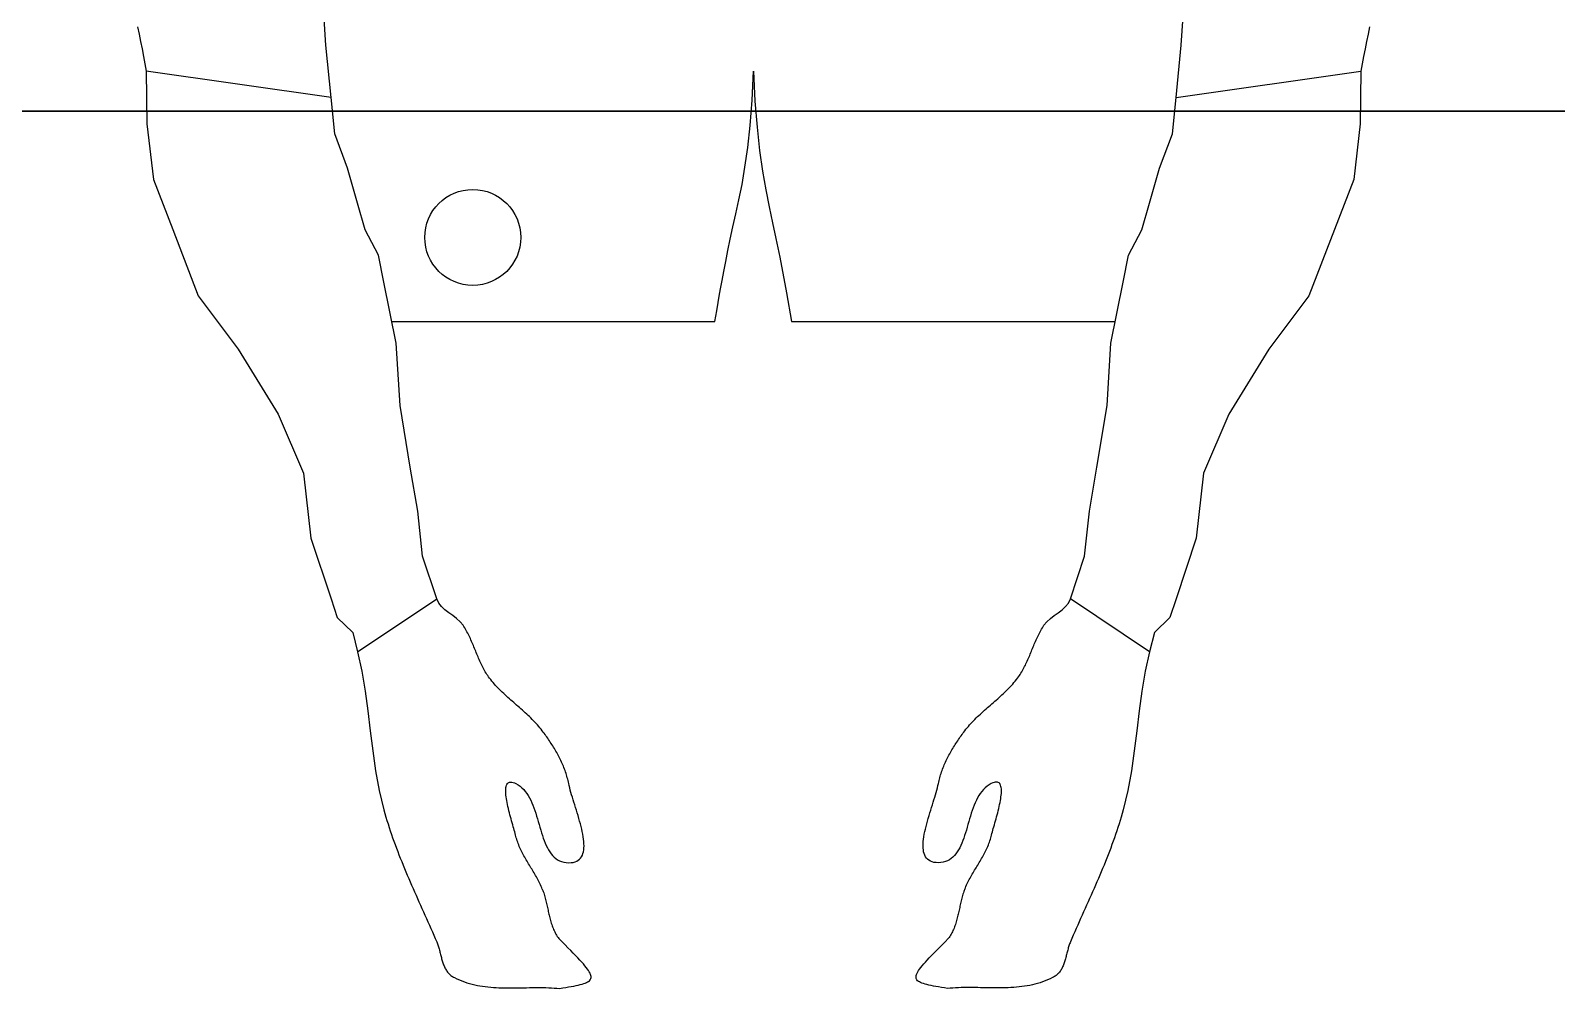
# Model space of a CAD drawing. Header units: millimetres. Extents: x -155 to 94595, y -3153 to 63413.
# Drawn here: x 83476 to 84080, y 28164 to 28544 of the extents above; entities that cross this region are included whole.
import ezdxf

# ---------------------------------------------------------------- set-up
doc = ezdxf.new("R2010")
doc.units = ezdxf.units.MM
doc.layers.add('int', color=185, linetype='Continuous')

msp = doc.modelspace()

# ---------------------------------------------------------------- linework, layer by layer
at = {"layer": 'int'}
for p, q in [((83592.709, 28538.166), (83591.347, 28559.39)), ((83931.281, 28538.166), (83932.644, 28559.39)), ((83518.146, 28545.458), (83518.771, 28542.521)), ((84005.845, 28545.458), (84005.219, 28542.521)), ((83518.771, 28542.521), (83519.382, 28539.581)), ((83519.382, 28539.581), (83519.976, 28536.64)), ((83594.79, 28517.351), (83592.709, 28538.166)), ((83929.2, 28517.351), (83931.281, 28538.166)), ((84004.608, 28539.581), (84004.014, 28536.64)), ((84005.219, 28542.521), (84004.608, 28539.581)), ((83519.976, 28536.64), (83520.551, 28533.697)), ((83520.551, 28533.697), (83521.106, 28530.751)), ((84003.439, 28533.697), (84002.885, 28530.751)), ((84004.014, 28536.64), (84003.439, 28533.697)), ((83521.106, 28530.751), (83521.638, 28527.802)), ((83521.638, 28527.802), (83521.859, 28506.935)), ((83594.79, 28517.351), (83521.638, 28527.802)), ((83761.44, 28516.382), (83761.995, 28527.802)), ((83761.995, 28527.802), (83762.569, 28516.016)), ((83929.2, 28517.351), (84002.352, 28527.802)), ((84002.352, 28527.802), (84002.132, 28506.935)), ((84002.885, 28530.751), (84002.352, 28527.802)), ((83596.222, 28503.035), (83594.79, 28517.351)), ((83760.658, 28506.352), (83761.44, 28516.382)), ((83762.569, 28516.016), (83763.382, 28505.631)), ((83927.768, 28503.035), (83929.2, 28517.351)), ((85644.865, 28511.983), (82394.865, 28511.983)), ((82394.865, 28511.983), (85644.865, 28511.983)), ((83521.859, 28506.935), (83524.456, 28484.944)), ((84002.132, 28506.935), (83999.534, 28484.944)), ((83601.295, 28489.362), (83596.222, 28503.035)), ((83759.698, 28497.548), (83760.658, 28506.352)), ((83763.382, 28505.631), (83764.391, 28496.448)), ((83922.696, 28489.362), (83927.768, 28503.035)), ((83758.605, 28489.807), (83759.698, 28497.548)), ((83764.391, 28496.448), (83765.552, 28488.264)), ((83605.241, 28475.55), (83601.295, 28489.362)), ((83757.428, 28482.965), (83758.605, 28489.807)), ((83918.75, 28475.55), (83922.696, 28489.362)), ((83524.456, 28484.944), (83532.089, 28465.1)), ((83756.212, 28476.859), (83757.428, 28482.965)), ((83765.552, 28488.264), (83766.824, 28480.879)), ((83999.534, 28484.944), (83991.902, 28465.1)), ((83755.006, 28471.326), (83756.212, 28476.859)), ((83766.824, 28480.879), (83768.162, 28474.092)), ((83608.267, 28464.957), (83605.241, 28475.55)), ((83753.856, 28466.201), (83755.006, 28471.326)), ((83768.162, 28474.092), (83769.525, 28467.702)), ((83915.723, 28464.957), (83918.75, 28475.55)), ((83532.089, 28465.1), (83542.19, 28438.837)), ((83613.528, 28455.015), (83608.267, 28464.957)), ((83752.8, 28461.352), (83753.856, 28466.201)), ((83769.525, 28467.702), (83770.87, 28461.508)), ((83910.463, 28455.015), (83915.723, 28464.957)), ((83991.902, 28465.1), (83981.801, 28438.837)), ((83751.844, 28456.772), (83752.8, 28461.352)), ((83770.87, 28461.508), (83772.359, 28454.204)), ((83615.691, 28444.199), (83613.528, 28455.015)), ((83750.983, 28452.482), (83751.844, 28456.772)), ((83772.359, 28454.204), (83774.984, 28440.058)), ((83908.299, 28444.199), (83910.463, 28455.015)), ((83749.536, 28444.87), (83750.215, 28448.507)), ((83750.215, 28448.507), (83750.983, 28452.482)), ((83620.523, 28420.04), (83615.691, 28444.199)), ((83748.43, 28438.699), (83748.942, 28441.593)), ((83748.942, 28441.593), (83749.536, 28444.87)), ((83903.468, 28420.04), (83908.299, 28444.199)), ((83542.19, 28438.837), (83558.026, 28417.79)), ((83747.433, 28432.972), (83747.996, 28436.212)), ((83747.996, 28436.212), (83748.43, 28438.699)), ((83774.984, 28440.058), (83777.016, 28428.654)), ((83981.801, 28438.837), (83965.965, 28417.79)), ((83618.8, 28428.654), (83746.682, 28428.654)), ((83746.682, 28428.654), (83747.433, 28432.972)), ((83777.016, 28428.654), (83905.19, 28428.654)), ((83558.026, 28417.79), (83573.89, 28391.948)), ((83622.092, 28395.345), (83620.523, 28420.04)), ((83901.899, 28395.345), (83903.468, 28420.04)), ((83965.965, 28417.79), (83950.101, 28391.948)), ((83626.141, 28371.047), (83622.092, 28395.345)), ((83897.849, 28371.047), (83901.899, 28395.345)), ((83573.89, 28391.948), (83583.893, 28368.607)), ((83950.101, 28391.948), (83940.098, 28368.607)), ((83583.893, 28368.607), (83586.77, 28342.858)), ((83629.062, 28353.525), (83626.141, 28371.047)), ((83894.929, 28353.525), (83897.849, 28371.047)), ((83940.098, 28368.607), (83937.221, 28342.858)), ((83630.968, 28335.668), (83629.062, 28353.525)), ((83893.023, 28335.668), (83894.929, 28353.525)), ((83586.77, 28342.858), (83594.79, 28318.796)), ((83937.221, 28342.858), (83929.2, 28318.796)), ((83636.592, 28318.796), (83630.968, 28335.668)), ((83887.399, 28318.796), (83893.023, 28335.668)), ((83594.79, 28318.796), (83597.258, 28311.394)), ((83605.241, 28297.895), (83636.592, 28318.796)), ((83637.384, 28317.15), (83636.592, 28318.796)), ((83638.508, 28315.734), (83637.384, 28317.15)), ((83639.872, 28314.483), (83638.508, 28315.734)), ((83641.383, 28313.329), (83639.872, 28314.483)), ((83882.607, 28313.329), (83884.118, 28314.483)), ((83884.118, 28314.483), (83885.483, 28315.734)), ((83885.483, 28315.734), (83886.607, 28317.15)), ((83886.607, 28317.15), (83887.399, 28318.796)), ((83918.75, 28297.895), (83887.399, 28318.796)), ((83929.2, 28318.796), (83926.733, 28311.394)), ((83597.258, 28311.394), (83603.344, 28305.482)), ((83642.949, 28312.205), (83641.383, 28313.329)), ((83644.476, 28311.044), (83642.949, 28312.205)), ((83645.871, 28309.78), (83644.476, 28311.044)), ((83647.042, 28308.345), (83645.871, 28309.78)), ((83647.369, 28307.843), (83647.042, 28308.345)), ((83647.686, 28307.334), (83647.369, 28307.843)), ((83876.305, 28307.334), (83876.621, 28307.843)), ((83876.621, 28307.843), (83876.949, 28308.345)), ((83876.949, 28308.345), (83878.12, 28309.78)), ((83878.12, 28309.78), (83879.515, 28311.044)), ((83879.515, 28311.044), (83881.042, 28312.205)), ((83881.042, 28312.205), (83882.607, 28313.329)), ((83926.733, 28311.394), (83920.646, 28305.482)), ((83603.344, 28305.482), (83605.241, 28297.895)), ((83647.992, 28306.82), (83647.686, 28307.334)), ((83648.289, 28306.3), (83647.992, 28306.82)), ((83648.576, 28305.775), (83648.289, 28306.3)), ((83648.856, 28305.245), (83648.576, 28305.775)), ((83649.128, 28304.71), (83648.856, 28305.245)), ((83649.393, 28304.172), (83649.128, 28304.71)), ((83649.651, 28303.63), (83649.393, 28304.172)), ((83649.904, 28303.084), (83649.651, 28303.63)), ((83650.151, 28302.536), (83649.904, 28303.084)), ((83650.394, 28301.984), (83650.151, 28302.536)), ((83650.633, 28301.431), (83650.394, 28301.984)), ((83873.358, 28301.431), (83873.597, 28301.984)), ((83873.597, 28301.984), (83873.84, 28302.536)), ((83873.84, 28302.536), (83874.087, 28303.084)), ((83874.087, 28303.084), (83874.339, 28303.63)), ((83874.339, 28303.63), (83874.598, 28304.172)), ((83874.598, 28304.172), (83874.863, 28304.71)), ((83874.863, 28304.71), (83875.135, 28305.245)), ((83875.135, 28305.245), (83875.414, 28305.775)), ((83875.414, 28305.775), (83875.702, 28306.3)), ((83875.702, 28306.3), (83875.999, 28306.82)), ((83875.999, 28306.82), (83876.305, 28307.334)), ((83920.646, 28305.482), (83918.75, 28297.895)), ((83605.241, 28297.895), (83606.937, 28290.135)), ((83650.868, 28300.876), (83650.633, 28301.431)), ((83651.101, 28300.319), (83650.868, 28300.876)), ((83651.332, 28299.761), (83651.101, 28300.319)), ((83651.561, 28299.203), (83651.332, 28299.761)), ((83651.79, 28298.643), (83651.561, 28299.203)), ((83652.018, 28298.084), (83651.79, 28298.643)), ((83652.247, 28297.525), (83652.018, 28298.084)), ((83652.476, 28296.967), (83652.247, 28297.525)), ((83652.708, 28296.41), (83652.476, 28296.967)), ((83652.941, 28295.854), (83652.708, 28296.41)), ((83653.178, 28295.3), (83652.941, 28295.854)), ((83870.813, 28295.3), (83871.049, 28295.854)), ((83871.049, 28295.854), (83871.283, 28296.41)), ((83871.283, 28296.41), (83871.514, 28296.967)), ((83871.514, 28296.967), (83871.744, 28297.525)), ((83871.744, 28297.525), (83871.973, 28298.084)), ((83871.973, 28298.084), (83872.201, 28298.643)), ((83872.201, 28298.643), (83872.429, 28299.203)), ((83872.429, 28299.203), (83872.659, 28299.761)), ((83872.659, 28299.761), (83872.889, 28300.319)), ((83872.889, 28300.319), (83873.122, 28300.876)), ((83873.122, 28300.876), (83873.358, 28301.431)), ((83918.75, 28297.895), (83917.053, 28290.135)), ((83606.937, 28290.135), (83608.258, 28282.298)), ((83653.418, 28294.748), (83653.178, 28295.3)), ((83653.662, 28294.198), (83653.418, 28294.748)), ((83653.91, 28293.652), (83653.662, 28294.198)), ((83654.165, 28293.108), (83653.91, 28293.652)), ((83654.425, 28292.568), (83654.165, 28293.108)), ((83654.692, 28292.032), (83654.425, 28292.568)), ((83654.966, 28291.501), (83654.692, 28292.032)), ((83655.247, 28290.974), (83654.966, 28291.501)), ((83655.538, 28290.452), (83655.247, 28290.974)), ((83655.837, 28289.935), (83655.538, 28290.452)), ((83656.146, 28289.424), (83655.837, 28289.935)), ((83867.844, 28289.424), (83868.153, 28289.935)), ((83868.153, 28289.935), (83868.453, 28290.452)), ((83868.453, 28290.452), (83868.743, 28290.974)), ((83868.743, 28290.974), (83869.025, 28291.501)), ((83869.025, 28291.501), (83869.299, 28292.032)), ((83869.299, 28292.032), (83869.566, 28292.568)), ((83869.566, 28292.568), (83869.826, 28293.108)), ((83869.826, 28293.108), (83870.08, 28293.652)), ((83870.08, 28293.652), (83870.329, 28294.198)), ((83870.329, 28294.198), (83870.573, 28294.748)), ((83870.573, 28294.748), (83870.813, 28295.3)), ((83917.053, 28290.135), (83915.732, 28282.298)), ((83656.466, 28288.919), (83656.146, 28289.424)), ((83656.796, 28288.421), (83656.466, 28288.919)), ((83657.138, 28287.929), (83656.796, 28288.421)), ((83657.492, 28287.445), (83657.138, 28287.929)), ((83657.954, 28286.843), (83657.492, 28287.445)), ((83658.427, 28286.251), (83657.954, 28286.843)), ((83658.912, 28285.67), (83658.427, 28286.251)), ((83659.406, 28285.097), (83658.912, 28285.67)), ((83659.911, 28284.534), (83659.406, 28285.097)), ((83660.425, 28283.978), (83659.911, 28284.534)), ((83660.948, 28283.431), (83660.425, 28283.978)), ((83863.043, 28283.431), (83863.565, 28283.978)), ((83863.565, 28283.978), (83864.079, 28284.534)), ((83864.079, 28284.534), (83864.584, 28285.097)), ((83864.584, 28285.097), (83865.079, 28285.67)), ((83865.079, 28285.67), (83865.563, 28286.251)), ((83865.563, 28286.251), (83866.037, 28286.843)), ((83866.037, 28286.843), (83866.498, 28287.445)), ((83866.498, 28287.445), (83866.852, 28287.929)), ((83866.852, 28287.929), (83867.194, 28288.421)), ((83867.194, 28288.421), (83867.525, 28288.919)), ((83867.525, 28288.919), (83867.844, 28289.424)), ((83608.258, 28282.298), (83609.336, 28274.412)), ((83661.478, 28282.89), (83660.948, 28283.431)), ((83662.016, 28282.355), (83661.478, 28282.89)), ((83662.56, 28281.827), (83662.016, 28282.355)), ((83663.11, 28281.304), (83662.56, 28281.827)), ((83663.666, 28280.786), (83663.11, 28281.304)), ((83664.227, 28280.272), (83663.666, 28280.786)), ((83664.791, 28279.761), (83664.227, 28280.272)), ((83665.36, 28279.254), (83664.791, 28279.761)), ((83665.931, 28278.749), (83665.36, 28279.254)), ((83666.504, 28278.247), (83665.931, 28278.749)), ((83667.079, 28277.745), (83666.504, 28278.247)), ((83667.655, 28277.245), (83667.079, 28277.745)), ((83856.336, 28277.245), (83856.912, 28277.745)), ((83856.912, 28277.745), (83857.487, 28278.247)), ((83857.487, 28278.247), (83858.06, 28278.749)), ((83858.06, 28278.749), (83858.631, 28279.254)), ((83858.631, 28279.254), (83859.199, 28279.761)), ((83859.199, 28279.761), (83859.764, 28280.272)), ((83859.764, 28280.272), (83860.324, 28280.786)), ((83860.324, 28280.786), (83860.88, 28281.304)), ((83860.88, 28281.304), (83861.43, 28281.827)), ((83861.43, 28281.827), (83861.975, 28282.355)), ((83861.975, 28282.355), (83862.513, 28282.89)), ((83862.513, 28282.89), (83863.043, 28283.431)), ((83915.732, 28282.298), (83914.655, 28274.412)), ((83609.336, 28274.412), (83610.302, 28266.504)), ((83668.231, 28276.744), (83667.655, 28277.245)), ((83668.806, 28276.244), (83668.231, 28276.744)), ((83669.381, 28275.743), (83668.806, 28276.244)), ((83669.954, 28275.24), (83669.381, 28275.743)), ((83670.525, 28274.735), (83669.954, 28275.24)), ((83671.094, 28274.228), (83670.525, 28274.735)), ((83671.658, 28273.717), (83671.094, 28274.228)), ((83672.219, 28273.203), (83671.658, 28273.717)), ((83672.775, 28272.685), (83672.219, 28273.203)), ((83673.325, 28272.162), (83672.775, 28272.685)), ((83673.869, 28271.634), (83673.325, 28272.162)), ((83674.407, 28271.099), (83673.869, 28271.634)), ((83849.583, 28271.099), (83850.121, 28271.634)), ((83850.121, 28271.634), (83850.665, 28272.162)), ((83850.665, 28272.162), (83851.216, 28272.685)), ((83851.216, 28272.685), (83851.772, 28273.203)), ((83851.772, 28273.203), (83852.332, 28273.717)), ((83852.332, 28273.717), (83852.897, 28274.228)), ((83852.897, 28274.228), (83853.465, 28274.735)), ((83853.465, 28274.735), (83854.036, 28275.24)), ((83854.036, 28275.24), (83854.609, 28275.743)), ((83854.609, 28275.743), (83855.184, 28276.244)), ((83855.184, 28276.244), (83855.76, 28276.744)), ((83855.76, 28276.744), (83856.336, 28277.245)), ((83914.655, 28274.412), (83913.689, 28266.504)), ((83610.302, 28266.504), (83611.288, 28258.601)), ((83674.938, 28270.559), (83674.407, 28271.099)), ((83675.46, 28270.011), (83674.938, 28270.559)), ((83675.974, 28269.455), (83675.46, 28270.011)), ((83676.479, 28268.892), (83675.974, 28269.455)), ((83676.974, 28268.319), (83676.479, 28268.892)), ((83677.458, 28267.738), (83676.974, 28268.319)), ((83677.931, 28267.146), (83677.458, 28267.738)), ((83678.393, 28266.544), (83677.931, 28267.146)), ((83678.752, 28266.062), (83678.393, 28266.544)), ((83679.11, 28265.577), (83678.752, 28266.062)), ((83679.465, 28265.09), (83679.11, 28265.577)), ((83844.525, 28265.09), (83844.881, 28265.577)), ((83844.881, 28265.577), (83845.238, 28266.062)), ((83845.238, 28266.062), (83845.598, 28266.544)), ((83845.598, 28266.544), (83846.059, 28267.146)), ((83846.059, 28267.146), (83846.533, 28267.738)), ((83846.533, 28267.738), (83847.017, 28268.319)), ((83847.017, 28268.319), (83847.512, 28268.892)), ((83847.512, 28268.892), (83848.017, 28269.455)), ((83848.017, 28269.455), (83848.53, 28270.011)), ((83848.53, 28270.011), (83849.053, 28270.559)), ((83849.053, 28270.559), (83849.583, 28271.099)), ((83913.689, 28266.504), (83912.702, 28258.601)), ((83679.818, 28264.599), (83679.465, 28265.09)), ((83680.168, 28264.106), (83679.818, 28264.599)), ((83680.515, 28263.609), (83680.168, 28264.106)), ((83680.859, 28263.11), (83680.515, 28263.609)), ((83681.199, 28262.608), (83680.859, 28263.11)), ((83681.536, 28262.104), (83681.199, 28262.608)), ((83681.869, 28261.596), (83681.536, 28262.104)), ((83682.198, 28261.085), (83681.869, 28261.596)), ((83682.523, 28260.572), (83682.198, 28261.085)), ((83682.843, 28260.056), (83682.523, 28260.572)), ((83683.159, 28259.537), (83682.843, 28260.056)), ((83683.469, 28259.015), (83683.159, 28259.537)), ((83840.521, 28259.015), (83840.832, 28259.537)), ((83840.832, 28259.537), (83841.147, 28260.056)), ((83841.147, 28260.056), (83841.467, 28260.572)), ((83841.467, 28260.572), (83841.792, 28261.085)), ((83841.792, 28261.085), (83842.121, 28261.596)), ((83842.121, 28261.596), (83842.454, 28262.104)), ((83842.454, 28262.104), (83842.791, 28262.608)), ((83842.791, 28262.608), (83843.132, 28263.11)), ((83843.132, 28263.11), (83843.476, 28263.609)), ((83843.476, 28263.609), (83843.823, 28264.106)), ((83843.823, 28264.106), (83844.173, 28264.599)), ((83844.173, 28264.599), (83844.525, 28265.09)), ((83611.288, 28258.601), (83612.427, 28250.73)), ((83683.775, 28258.491), (83683.469, 28259.015)), ((83684.075, 28257.963), (83683.775, 28258.491)), ((83684.369, 28257.433), (83684.075, 28257.963)), ((83684.657, 28256.9), (83684.369, 28257.433)), ((83684.939, 28256.364), (83684.657, 28256.9)), ((83685.215, 28255.825), (83684.939, 28256.364)), ((83685.485, 28255.283), (83685.215, 28255.825)), ((83685.747, 28254.739), (83685.485, 28255.283)), ((83686.003, 28254.192), (83685.747, 28254.739)), ((83686.251, 28253.642), (83686.003, 28254.192)), ((83686.492, 28253.089), (83686.251, 28253.642)), ((83837.498, 28253.089), (83837.739, 28253.642)), ((83837.739, 28253.642), (83837.988, 28254.192)), ((83837.988, 28254.192), (83838.243, 28254.739)), ((83838.243, 28254.739), (83838.506, 28255.283)), ((83838.506, 28255.283), (83838.775, 28255.825)), ((83838.775, 28255.825), (83839.051, 28256.364)), ((83839.051, 28256.364), (83839.333, 28256.9)), ((83839.333, 28256.9), (83839.622, 28257.433)), ((83839.622, 28257.433), (83839.916, 28257.963)), ((83839.916, 28257.963), (83840.216, 28258.491)), ((83840.216, 28258.491), (83840.521, 28259.015)), ((83912.702, 28258.601), (83911.563, 28250.73)), ((83612.427, 28250.73), (83613.851, 28242.918)), ((83686.725, 28252.533), (83686.492, 28253.089)), ((83686.951, 28251.974), (83686.725, 28252.533)), ((83687.168, 28251.413), (83686.951, 28251.974)), ((83687.377, 28250.849), (83687.168, 28251.413)), ((83687.577, 28250.282), (83687.377, 28250.849)), ((83687.769, 28249.712), (83687.577, 28250.282)), ((83687.951, 28249.139), (83687.769, 28249.712)), ((83688.124, 28248.564), (83687.951, 28249.139)), ((83688.288, 28247.985), (83688.124, 28248.564)), ((83688.442, 28247.404), (83688.288, 28247.985)), ((83688.586, 28246.82), (83688.442, 28247.404)), ((83835.405, 28246.82), (83835.549, 28247.404)), ((83835.549, 28247.404), (83835.703, 28247.985)), ((83835.703, 28247.985), (83835.866, 28248.564)), ((83835.866, 28248.564), (83836.039, 28249.139)), ((83836.039, 28249.139), (83836.222, 28249.712)), ((83836.222, 28249.712), (83836.413, 28250.282)), ((83836.413, 28250.282), (83836.614, 28250.849)), ((83836.614, 28250.849), (83836.822, 28251.413)), ((83836.822, 28251.413), (83837.04, 28251.974)), ((83837.04, 28251.974), (83837.265, 28252.533)), ((83837.265, 28252.533), (83837.498, 28253.089)), ((83911.563, 28250.73), (83910.14, 28242.918)), ((83613.851, 28242.918), (83615.691, 28235.193)), ((83663.888, 28242.998), (83663.915, 28243.559)), ((83663.89, 28242.396), (83663.888, 28242.998)), ((83663.922, 28241.757), (83663.89, 28242.396)), ((83663.915, 28243.559), (83663.975, 28244.077)), ((83663.979, 28241.085), (83663.922, 28241.757)), ((83663.975, 28244.077), (83664.07, 28244.548)), ((83664.07, 28244.548), (83664.201, 28244.969)), ((83664.201, 28244.969), (83664.37, 28245.335)), ((83664.37, 28245.335), (83664.579, 28245.644)), ((83664.579, 28245.644), (83664.831, 28245.893)), ((83664.831, 28245.893), (83665.127, 28246.077)), ((83665.127, 28246.077), (83665.469, 28246.193)), ((83665.469, 28246.193), (83665.859, 28246.239)), ((83665.859, 28246.239), (83666.3, 28246.21)), ((83666.3, 28246.21), (83666.793, 28246.104)), ((83666.793, 28246.104), (83667.34, 28245.916)), ((83667.34, 28245.916), (83667.943, 28245.644)), ((83667.943, 28245.644), (83668.796, 28245.164)), ((83668.796, 28245.164), (83669.591, 28244.61)), ((83669.591, 28244.61), (83670.331, 28243.986)), ((83670.331, 28243.986), (83671.019, 28243.299)), ((83671.019, 28243.299), (83671.659, 28242.551)), ((83671.659, 28242.551), (83672.255, 28241.748)), ((83672.255, 28241.748), (83672.809, 28240.894)), ((83688.72, 28246.233), (83688.586, 28246.82)), ((83688.843, 28245.644), (83688.72, 28246.233)), ((83689.017, 28244.832), (83688.843, 28245.644)), ((83689.222, 28243.981), (83689.017, 28244.832)), ((83689.453, 28243.094), (83689.222, 28243.981)), ((83689.708, 28242.174), (83689.453, 28243.094)), ((83689.983, 28241.225), (83689.708, 28242.174)), ((83690.276, 28240.249), (83689.983, 28241.225)), ((83833.714, 28240.249), (83834.007, 28241.225)), ((83834.007, 28241.225), (83834.283, 28242.174)), ((83834.283, 28242.174), (83834.538, 28243.094)), ((83834.538, 28243.094), (83834.769, 28243.981)), ((83834.769, 28243.981), (83834.973, 28244.832)), ((83834.973, 28244.832), (83835.147, 28245.644)), ((83835.147, 28245.644), (83835.271, 28246.233)), ((83835.271, 28246.233), (83835.405, 28246.82)), ((83851.736, 28241.748), (83851.182, 28240.894)), ((83852.331, 28242.551), (83851.736, 28241.748)), ((83852.971, 28243.299), (83852.331, 28242.551)), ((83853.66, 28243.986), (83852.971, 28243.299)), ((83854.4, 28244.61), (83853.66, 28243.986)), ((83855.195, 28245.164), (83854.4, 28244.61)), ((83856.048, 28245.644), (83855.195, 28245.164)), ((83856.651, 28245.916), (83856.048, 28245.644)), ((83857.198, 28246.104), (83856.651, 28245.916)), ((83857.691, 28246.21), (83857.198, 28246.104)), ((83858.131, 28246.239), (83857.691, 28246.21)), ((83858.521, 28246.193), (83858.131, 28246.239)), ((83858.864, 28246.077), (83858.521, 28246.193)), ((83859.16, 28245.893), (83858.864, 28246.077)), ((83859.411, 28245.644), (83859.16, 28245.893)), ((83859.621, 28245.335), (83859.411, 28245.644)), ((83859.79, 28244.969), (83859.621, 28245.335)), ((83859.921, 28244.548), (83859.79, 28244.969)), ((83860.015, 28244.077), (83859.921, 28244.548)), ((83860.011, 28241.085), (83860.069, 28241.757)), ((83860.075, 28243.559), (83860.015, 28244.077)), ((83860.069, 28241.757), (83860.1, 28242.396)), ((83860.103, 28242.998), (83860.075, 28243.559)), ((83860.1, 28242.396), (83860.103, 28242.998)), ((83910.14, 28242.918), (83908.299, 28235.193)), ((83615.691, 28235.193), (83616.078, 28233.802)), ((83664.061, 28240.383), (83663.979, 28241.085)), ((83664.166, 28239.654), (83664.061, 28240.383)), ((83664.291, 28238.902), (83664.166, 28239.654)), ((83664.435, 28238.13), (83664.291, 28238.902)), ((83664.595, 28237.342), (83664.435, 28238.13)), ((83664.77, 28236.54), (83664.595, 28237.342)), ((83664.958, 28235.73), (83664.77, 28236.54)), ((83665.156, 28234.913), (83664.958, 28235.73)), ((83672.809, 28240.894), (83673.325, 28239.994)), ((83673.325, 28239.994), (83673.806, 28239.053)), ((83673.806, 28239.053), (83674.256, 28238.074)), ((83674.256, 28238.074), (83674.678, 28237.064)), ((83674.678, 28237.064), (83675.075, 28236.025)), ((83675.075, 28236.025), (83675.451, 28234.963)), ((83690.583, 28239.249), (83690.276, 28240.249)), ((83690.901, 28238.23), (83690.583, 28239.249)), ((83691.227, 28237.194), (83690.901, 28238.23)), ((83691.557, 28236.144), (83691.227, 28237.194)), ((83691.889, 28235.085), (83691.557, 28236.144)), ((83832.102, 28235.085), (83832.434, 28236.144)), ((83832.434, 28236.144), (83832.764, 28237.194)), ((83832.764, 28237.194), (83833.09, 28238.23)), ((83833.09, 28238.23), (83833.408, 28239.249)), ((83833.408, 28239.249), (83833.714, 28240.249)), ((83848.915, 28236.025), (83848.539, 28234.963)), ((83849.313, 28237.064), (83848.915, 28236.025)), ((83849.735, 28238.074), (83849.313, 28237.064)), ((83850.185, 28239.053), (83849.735, 28238.074)), ((83850.666, 28239.994), (83850.185, 28239.053)), ((83851.182, 28240.894), (83850.666, 28239.994)), ((83858.834, 28234.913), (83859.033, 28235.73)), ((83859.033, 28235.73), (83859.22, 28236.54)), ((83859.22, 28236.54), (83859.395, 28237.342)), ((83859.395, 28237.342), (83859.556, 28238.13)), ((83859.556, 28238.13), (83859.699, 28238.902)), ((83859.699, 28238.902), (83859.824, 28239.654)), ((83859.824, 28239.654), (83859.929, 28240.383)), ((83859.929, 28240.383), (83860.011, 28241.085)), ((83908.299, 28235.193), (83907.912, 28233.802)), ((83616.078, 28233.802), (83616.479, 28232.416)), ((83616.479, 28232.416), (83616.894, 28231.033)), ((83616.894, 28231.033), (83617.321, 28229.656)), ((83617.321, 28229.656), (83617.76, 28228.282)), ((83665.363, 28234.093), (83665.156, 28234.913)), ((83665.576, 28233.274), (83665.363, 28234.093)), ((83665.795, 28232.459), (83665.576, 28233.274)), ((83666.016, 28231.652), (83665.795, 28232.459)), ((83666.238, 28230.856), (83666.016, 28231.652)), ((83666.458, 28230.074), (83666.238, 28230.856)), ((83666.676, 28229.309), (83666.458, 28230.074)), ((83666.888, 28228.566), (83666.676, 28229.309)), ((83675.451, 28234.963), (83675.81, 28233.883)), ((83675.81, 28233.883), (83676.154, 28232.789)), ((83676.154, 28232.789), (83676.486, 28231.685)), ((83676.486, 28231.685), (83676.811, 28230.576)), ((83676.811, 28230.576), (83677.132, 28229.468)), ((83677.132, 28229.468), (83677.452, 28228.364)), ((83692.219, 28234.017), (83691.889, 28235.085)), ((83692.544, 28232.947), (83692.219, 28234.017)), ((83692.861, 28231.875), (83692.544, 28232.947)), ((83693.166, 28230.806), (83692.861, 28231.875)), ((83693.458, 28229.743), (83693.166, 28230.806)), ((83693.731, 28228.688), (83693.458, 28229.743)), ((83830.259, 28228.688), (83830.533, 28229.743)), ((83830.533, 28229.743), (83830.824, 28230.806)), ((83830.824, 28230.806), (83831.13, 28231.875)), ((83831.13, 28231.875), (83831.447, 28232.947)), ((83831.447, 28232.947), (83831.772, 28234.017)), ((83831.772, 28234.017), (83832.102, 28235.085)), ((83846.858, 28229.468), (83846.538, 28228.364)), ((83847.179, 28230.576), (83846.858, 28229.468)), ((83847.504, 28231.685), (83847.179, 28230.576)), ((83847.837, 28232.789), (83847.504, 28231.685)), ((83848.181, 28233.883), (83847.837, 28232.789)), ((83848.539, 28234.963), (83848.181, 28233.883)), ((83857.103, 28228.566), (83857.315, 28229.309)), ((83857.315, 28229.309), (83857.532, 28230.074)), ((83857.532, 28230.074), (83857.753, 28230.856)), ((83857.753, 28230.856), (83857.975, 28231.652)), ((83857.975, 28231.652), (83858.196, 28232.459)), ((83858.196, 28232.459), (83858.414, 28233.274)), ((83858.414, 28233.274), (83858.628, 28234.093)), ((83858.628, 28234.093), (83858.834, 28234.913)), ((83906.67, 28229.656), (83906.23, 28228.282)), ((83907.097, 28231.033), (83906.67, 28229.656)), ((83907.511, 28232.416), (83907.097, 28231.033)), ((83907.912, 28233.802), (83907.511, 28232.416)), ((83617.76, 28228.282), (83618.212, 28226.913)), ((83618.212, 28226.913), (83618.675, 28225.547)), ((83618.675, 28225.547), (83619.148, 28224.185)), ((83619.148, 28224.185), (83619.632, 28222.827)), ((83667.093, 28227.848), (83666.888, 28228.566)), ((83667.289, 28227.157), (83667.093, 28227.848)), ((83667.474, 28226.498), (83667.289, 28227.157)), ((83667.646, 28225.874), (83667.474, 28226.498)), ((83667.803, 28225.288), (83667.646, 28225.874)), ((83667.943, 28224.743), (83667.803, 28225.288)), ((83668.096, 28224.162), (83667.943, 28224.743)), ((83668.263, 28223.587), (83668.096, 28224.162)), ((83668.444, 28223.018), (83668.263, 28223.587)), ((83677.452, 28228.364), (83677.774, 28227.268)), ((83677.774, 28227.268), (83678.102, 28226.187)), ((83678.102, 28226.187), (83678.439, 28225.124)), ((83678.439, 28225.124), (83678.789, 28224.083)), ((83678.789, 28224.083), (83679.155, 28223.07)), ((83679.155, 28223.07), (83679.54, 28222.089)), ((83693.984, 28227.646), (83693.731, 28228.688)), ((83694.212, 28226.62), (83693.984, 28227.646)), ((83694.414, 28225.612), (83694.212, 28226.62)), ((83694.585, 28224.625), (83694.414, 28225.612)), ((83694.723, 28223.665), (83694.585, 28224.625)), ((83694.823, 28222.732), (83694.723, 28223.665)), ((83829.167, 28222.732), (83829.268, 28223.665)), ((83829.268, 28223.665), (83829.405, 28224.625)), ((83829.405, 28224.625), (83829.577, 28225.612)), ((83829.577, 28225.612), (83829.778, 28226.62)), ((83829.778, 28226.62), (83830.007, 28227.646)), ((83830.007, 28227.646), (83830.259, 28228.688)), ((83844.836, 28223.07), (83844.451, 28222.089)), ((83845.201, 28224.083), (83844.836, 28223.07)), ((83845.551, 28225.124), (83845.201, 28224.083)), ((83845.888, 28226.187), (83845.551, 28225.124)), ((83846.216, 28227.268), (83845.888, 28226.187)), ((83846.538, 28228.364), (83846.216, 28227.268)), ((83855.546, 28223.018), (83855.727, 28223.587)), ((83855.727, 28223.587), (83855.895, 28224.162)), ((83855.895, 28224.162), (83856.048, 28224.743)), ((83856.048, 28224.743), (83856.188, 28225.288)), ((83856.188, 28225.288), (83856.345, 28225.874)), ((83856.345, 28225.874), (83856.516, 28226.498)), ((83856.516, 28226.498), (83856.701, 28227.157)), ((83856.701, 28227.157), (83856.897, 28227.848)), ((83856.897, 28227.848), (83857.103, 28228.566)), ((83904.842, 28224.185), (83904.358, 28222.827)), ((83905.316, 28225.547), (83904.842, 28224.185)), ((83905.779, 28226.913), (83905.316, 28225.547)), ((83906.23, 28228.282), (83905.779, 28226.913)), ((83619.632, 28222.827), (83620.127, 28221.472)), ((83620.127, 28221.472), (83620.63, 28220.12)), ((83620.63, 28220.12), (83621.143, 28218.772)), ((83621.143, 28218.772), (83621.664, 28217.426)), ((83621.664, 28217.426), (83622.193, 28216.083)), ((83668.638, 28222.453), (83668.444, 28223.018)), ((83668.844, 28221.894), (83668.638, 28222.453)), ((83669.061, 28221.339), (83668.844, 28221.894)), ((83669.29, 28220.788), (83669.061, 28221.339)), ((83669.528, 28220.242), (83669.29, 28220.788)), ((83669.777, 28219.699), (83669.528, 28220.242)), ((83670.034, 28219.16), (83669.777, 28219.699)), ((83670.299, 28218.624), (83670.034, 28219.16)), ((83670.572, 28218.091), (83670.299, 28218.624)), ((83670.852, 28217.561), (83670.572, 28218.091)), ((83671.138, 28217.033), (83670.852, 28217.561)), ((83671.429, 28216.507), (83671.138, 28217.033)), ((83679.54, 28222.089), (83679.947, 28221.145)), ((83679.947, 28221.145), (83680.381, 28220.241)), ((83680.381, 28220.241), (83680.844, 28219.384)), ((83680.844, 28219.384), (83681.34, 28218.577)), ((83681.34, 28218.577), (83681.872, 28217.825)), ((83681.872, 28217.825), (83682.443, 28217.133)), ((83682.443, 28217.133), (83683.058, 28216.505)), ((83693.925, 28216.678), (83694.233, 28217.268)), ((83694.233, 28217.268), (83694.478, 28217.912)), ((83694.478, 28217.912), (83694.665, 28218.607)), ((83694.665, 28218.607), (83694.796, 28219.349)), ((83694.796, 28219.349), (83694.874, 28220.136)), ((83694.884, 28221.831), (83694.823, 28222.732)), ((83694.874, 28220.136), (83694.902, 28220.965)), ((83694.902, 28220.965), (83694.884, 28221.831)), ((83829.088, 28220.965), (83829.106, 28221.831)), ((83829.117, 28220.136), (83829.088, 28220.965)), ((83829.106, 28221.831), (83829.167, 28222.732)), ((83829.195, 28219.349), (83829.117, 28220.136)), ((83829.326, 28218.607), (83829.195, 28219.349)), ((83829.512, 28217.912), (83829.326, 28218.607)), ((83829.758, 28217.268), (83829.512, 28217.912)), ((83830.065, 28216.678), (83829.758, 28217.268)), ((83841.547, 28217.133), (83840.933, 28216.505)), ((83842.119, 28217.825), (83841.547, 28217.133)), ((83842.651, 28218.577), (83842.119, 28217.825)), ((83843.147, 28219.384), (83842.651, 28218.577)), ((83843.61, 28220.241), (83843.147, 28219.384)), ((83844.043, 28221.145), (83843.61, 28220.241)), ((83844.451, 28222.089), (83844.043, 28221.145)), ((83852.561, 28216.507), (83852.853, 28217.033)), ((83852.853, 28217.033), (83853.139, 28217.561)), ((83853.139, 28217.561), (83853.419, 28218.091)), ((83853.419, 28218.091), (83853.692, 28218.624)), ((83853.692, 28218.624), (83853.957, 28219.16)), ((83853.957, 28219.16), (83854.214, 28219.699)), ((83854.214, 28219.699), (83854.462, 28220.242)), ((83854.462, 28220.242), (83854.701, 28220.788)), ((83854.701, 28220.788), (83854.929, 28221.339)), ((83854.929, 28221.339), (83855.147, 28221.894)), ((83855.147, 28221.894), (83855.353, 28222.453)), ((83855.353, 28222.453), (83855.546, 28223.018)), ((83902.327, 28217.426), (83901.798, 28216.083)), ((83902.848, 28218.772), (83902.327, 28217.426)), ((83903.36, 28220.12), (83902.848, 28218.772)), ((83903.864, 28221.472), (83903.36, 28220.12)), ((83904.358, 28222.827), (83903.864, 28221.472)), ((83622.193, 28216.083), (83622.729, 28214.743)), ((83622.729, 28214.743), (83623.273, 28213.405)), ((83623.273, 28213.405), (83623.823, 28212.07)), ((83623.823, 28212.07), (83624.379, 28210.736)), ((83671.726, 28215.983), (83671.429, 28216.507)), ((83672.027, 28215.461), (83671.726, 28215.983)), ((83672.331, 28214.941), (83672.027, 28215.461)), ((83672.639, 28214.421), (83672.331, 28214.941)), ((83672.949, 28213.902), (83672.639, 28214.421)), ((83673.26, 28213.384), (83672.949, 28213.902)), ((83673.572, 28212.866), (83673.26, 28213.384)), ((83673.885, 28212.348), (83673.572, 28212.866)), ((83674.198, 28211.83), (83673.885, 28212.348)), ((83674.509, 28211.311), (83674.198, 28211.83)), ((83674.819, 28210.791), (83674.509, 28211.311)), ((83683.058, 28216.505), (83683.718, 28215.946)), ((83683.718, 28215.946), (83684.429, 28215.46)), ((83684.429, 28215.46), (83685.192, 28215.052)), ((83685.192, 28215.052), (83686.012, 28214.727)), ((83686.012, 28214.727), (83686.891, 28214.489)), ((83686.891, 28214.489), (83687.834, 28214.343)), ((83687.834, 28214.343), (83688.843, 28214.293)), ((83688.843, 28214.293), (83689.763, 28214.334)), ((83689.763, 28214.334), (83690.595, 28214.455)), ((83690.595, 28214.455), (83691.343, 28214.652)), ((83691.343, 28214.652), (83692.009, 28214.923)), ((83692.009, 28214.923), (83692.597, 28215.265)), ((83692.597, 28215.265), (83693.111, 28215.673)), ((83693.111, 28215.673), (83693.552, 28216.145)), ((83693.552, 28216.145), (83693.925, 28216.678)), ((83830.438, 28216.145), (83830.065, 28216.678)), ((83830.88, 28215.673), (83830.438, 28216.145)), ((83831.393, 28215.265), (83830.88, 28215.673)), ((83831.981, 28214.923), (83831.393, 28215.265)), ((83832.648, 28214.652), (83831.981, 28214.923)), ((83833.395, 28214.455), (83832.648, 28214.652)), ((83834.228, 28214.334), (83833.395, 28214.455)), ((83835.147, 28214.293), (83834.228, 28214.334)), ((83836.157, 28214.343), (83835.147, 28214.293)), ((83837.099, 28214.489), (83836.157, 28214.343)), ((83837.979, 28214.727), (83837.099, 28214.489)), ((83838.798, 28215.052), (83837.979, 28214.727)), ((83839.562, 28215.46), (83838.798, 28215.052)), ((83840.272, 28215.946), (83839.562, 28215.46)), ((83840.933, 28216.505), (83840.272, 28215.946)), ((83849.172, 28210.791), (83849.482, 28211.311)), ((83849.482, 28211.311), (83849.793, 28211.83)), ((83849.793, 28211.83), (83850.105, 28212.348)), ((83850.105, 28212.348), (83850.418, 28212.866)), ((83850.418, 28212.866), (83850.73, 28213.384)), ((83850.73, 28213.384), (83851.042, 28213.902)), ((83851.042, 28213.902), (83851.352, 28214.421)), ((83851.352, 28214.421), (83851.659, 28214.941)), ((83851.659, 28214.941), (83851.964, 28215.461)), ((83851.964, 28215.461), (83852.264, 28215.983)), ((83852.264, 28215.983), (83852.561, 28216.507)), ((83900.168, 28212.07), (83899.612, 28210.736)), ((83900.718, 28213.405), (83900.168, 28212.07)), ((83901.261, 28214.743), (83900.718, 28213.405)), ((83901.798, 28216.083), (83901.261, 28214.743)), ((83624.379, 28210.736), (83624.94, 28209.405)), ((83624.94, 28209.405), (83625.507, 28208.075)), ((83625.507, 28208.075), (83626.078, 28206.747)), ((83626.078, 28206.747), (83626.654, 28205.42)), ((83626.654, 28205.42), (83627.233, 28204.095)), ((83675.126, 28210.271), (83674.819, 28210.791)), ((83675.43, 28209.749), (83675.126, 28210.271)), ((83675.731, 28209.225), (83675.43, 28209.749)), ((83676.027, 28208.7), (83675.731, 28209.225)), ((83676.319, 28208.172), (83676.027, 28208.7)), ((83676.605, 28207.642), (83676.319, 28208.172)), ((83676.884, 28207.11), (83676.605, 28207.642)), ((83677.157, 28206.574), (83676.884, 28207.11)), ((83677.422, 28206.035), (83677.157, 28206.574)), ((83677.679, 28205.493), (83677.422, 28206.035)), ((83677.927, 28204.947), (83677.679, 28205.493)), ((83678.165, 28204.397), (83677.927, 28204.947)), ((83845.826, 28204.397), (83846.064, 28204.947)), ((83846.064, 28204.947), (83846.312, 28205.493)), ((83846.312, 28205.493), (83846.568, 28206.035)), ((83846.568, 28206.035), (83846.833, 28206.574)), ((83846.833, 28206.574), (83847.106, 28207.11)), ((83847.106, 28207.11), (83847.386, 28207.642)), ((83847.386, 28207.642), (83847.672, 28208.172)), ((83847.672, 28208.172), (83847.963, 28208.7)), ((83847.963, 28208.7), (83848.259, 28209.225)), ((83848.259, 28209.225), (83848.56, 28209.749)), ((83848.56, 28209.749), (83848.865, 28210.271)), ((83848.865, 28210.271), (83849.172, 28210.791)), ((83897.337, 28205.42), (83896.758, 28204.095)), ((83897.912, 28206.747), (83897.337, 28205.42)), ((83898.483, 28208.075), (83897.912, 28206.747)), ((83899.05, 28209.405), (83898.483, 28208.075)), ((83899.612, 28210.736), (83899.05, 28209.405)), ((83627.233, 28204.095), (83627.815, 28202.771)), ((83627.815, 28202.771), (83628.4, 28201.448)), ((83628.4, 28201.448), (83628.987, 28200.126)), ((83628.987, 28200.126), (83629.575, 28198.804)), ((83678.393, 28203.842), (83678.165, 28204.397)), ((83678.393, 28203.842), (83678.584, 28203.348)), ((83678.584, 28203.348), (83678.766, 28202.849)), ((83678.766, 28202.849), (83678.937, 28202.346)), ((83678.937, 28202.346), (83679.101, 28201.839)), ((83679.101, 28201.839), (83679.256, 28201.329)), ((83679.256, 28201.329), (83679.404, 28200.815)), ((83679.404, 28200.815), (83679.545, 28200.298)), ((83679.545, 28200.298), (83679.681, 28199.779)), ((83679.681, 28199.779), (83679.812, 28199.257)), ((83679.812, 28199.257), (83679.938, 28198.734)), ((83844.179, 28199.257), (83844.053, 28198.734)), ((83844.31, 28199.779), (83844.179, 28199.257)), ((83844.445, 28200.298), (83844.31, 28199.779)), ((83844.587, 28200.815), (83844.445, 28200.298)), ((83844.735, 28201.329), (83844.587, 28200.815)), ((83844.89, 28201.839), (83844.735, 28201.329)), ((83845.053, 28202.346), (83844.89, 28201.839)), ((83845.225, 28202.849), (83845.053, 28202.346)), ((83845.406, 28203.348), (83845.225, 28202.849)), ((83845.598, 28203.842), (83845.406, 28203.348)), ((83845.598, 28203.842), (83845.826, 28204.397)), ((83895.004, 28200.126), (83894.415, 28198.804)), ((83895.591, 28201.448), (83895.004, 28200.126)), ((83896.176, 28202.771), (83895.591, 28201.448)), ((83896.758, 28204.095), (83896.176, 28202.771)), ((83629.575, 28198.804), (83630.165, 28197.484)), ((83630.165, 28197.484), (83630.756, 28196.163)), ((83630.756, 28196.163), (83631.346, 28194.843)), ((83631.346, 28194.843), (83631.937, 28193.522)), ((83631.937, 28193.522), (83632.526, 28192.202)), ((83679.938, 28198.734), (83680.06, 28198.209)), ((83680.06, 28198.209), (83680.18, 28197.682)), ((83680.18, 28197.682), (83680.297, 28197.155)), ((83680.297, 28197.155), (83680.413, 28196.627)), ((83680.413, 28196.627), (83680.528, 28196.1)), ((83680.528, 28196.1), (83680.643, 28195.572)), ((83680.643, 28195.572), (83680.759, 28195.045)), ((83680.759, 28195.045), (83680.876, 28194.518)), ((83680.876, 28194.518), (83680.995, 28193.993)), ((83680.995, 28193.993), (83681.117, 28193.469)), ((83681.117, 28193.469), (83681.242, 28192.947)), ((83681.242, 28192.947), (83681.372, 28192.427)), ((83842.748, 28192.947), (83842.619, 28192.427)), ((83842.874, 28193.469), (83842.748, 28192.947)), ((83842.996, 28193.993), (83842.874, 28193.469)), ((83843.115, 28194.518), (83842.996, 28193.993)), ((83843.232, 28195.045), (83843.115, 28194.518)), ((83843.348, 28195.572), (83843.232, 28195.045)), ((83843.463, 28196.1), (83843.348, 28195.572)), ((83843.578, 28196.627), (83843.463, 28196.1)), ((83843.693, 28197.155), (83843.578, 28196.627)), ((83843.811, 28197.682), (83843.693, 28197.155)), ((83843.93, 28198.209), (83843.811, 28197.682)), ((83844.053, 28198.734), (83843.93, 28198.209)), ((83892.054, 28193.522), (83891.464, 28192.202)), ((83892.644, 28194.843), (83892.054, 28193.522)), ((83893.235, 28196.163), (83892.644, 28194.843)), ((83893.825, 28197.484), (83893.235, 28196.163)), ((83894.415, 28198.804), (83893.825, 28197.484)), ((83632.526, 28192.202), (83633.115, 28190.881)), ((83633.115, 28190.881), (83633.701, 28189.56)), ((83633.701, 28189.56), (83634.286, 28188.238)), ((83634.286, 28188.238), (83634.868, 28186.916)), ((83634.868, 28186.916), (83635.446, 28185.592)), ((83681.372, 28192.427), (83681.506, 28191.91)), ((83681.506, 28191.91), (83681.647, 28191.395)), ((83681.647, 28191.395), (83681.794, 28190.884)), ((83681.794, 28190.884), (83681.948, 28190.376)), ((83681.948, 28190.376), (83682.109, 28189.872)), ((83682.109, 28189.872), (83682.28, 28189.373)), ((83682.28, 28189.373), (83682.459, 28188.877)), ((83682.459, 28188.877), (83682.649, 28188.387)), ((83682.649, 28188.387), (83682.849, 28187.902)), ((83682.849, 28187.902), (83683.061, 28187.422)), ((83683.061, 28187.422), (83683.285, 28186.948)), ((83683.285, 28186.948), (83683.522, 28186.481)), ((83840.706, 28186.948), (83840.469, 28186.481)), ((83840.93, 28187.422), (83840.706, 28186.948)), ((83841.141, 28187.902), (83840.93, 28187.422)), ((83841.342, 28188.387), (83841.141, 28187.902)), ((83841.531, 28188.877), (83841.342, 28188.387)), ((83841.711, 28189.373), (83841.531, 28188.877)), ((83841.881, 28189.872), (83841.711, 28189.373)), ((83842.043, 28190.376), (83841.881, 28189.872)), ((83842.197, 28190.884), (83842.043, 28190.376)), ((83842.344, 28191.395), (83842.197, 28190.884)), ((83842.484, 28191.91), (83842.344, 28191.395)), ((83842.619, 28192.427), (83842.484, 28191.91)), ((83889.123, 28186.916), (83888.544, 28185.592)), ((83889.705, 28188.238), (83889.123, 28186.916)), ((83890.289, 28189.56), (83889.705, 28188.238)), ((83890.876, 28190.881), (83890.289, 28189.56)), ((83891.464, 28192.202), (83890.876, 28190.881)), ((83635.446, 28185.592), (83636.021, 28184.268)), ((83636.021, 28184.268), (83636.592, 28182.942)), ((83636.592, 28182.942), (83636.747, 28182.565)), ((83636.747, 28182.565), (83636.894, 28182.18)), ((83636.894, 28182.18), (83637.034, 28181.787)), ((83637.034, 28181.787), (83637.168, 28181.387)), ((83637.168, 28181.387), (83637.296, 28180.98)), ((83637.296, 28180.98), (83637.42, 28180.568)), ((83683.522, 28186.481), (83683.772, 28186.02)), ((83683.772, 28186.02), (83684.037, 28185.566)), ((83684.037, 28185.566), (83684.317, 28185.119)), ((83684.317, 28185.119), (83684.612, 28184.68)), ((83684.612, 28184.68), (83684.924, 28184.248)), ((83686.197, 28182.975), (83684.924, 28184.248)), ((83687.403, 28181.767), (83686.197, 28182.975)), ((83688.542, 28180.622), (83687.403, 28181.767)), ((83835.449, 28180.622), (83836.588, 28181.767)), ((83836.588, 28181.767), (83837.793, 28182.975)), ((83837.793, 28182.975), (83839.066, 28184.248)), ((83839.378, 28184.68), (83839.066, 28184.248)), ((83839.674, 28185.119), (83839.378, 28184.68)), ((83839.954, 28185.566), (83839.674, 28185.119)), ((83840.218, 28186.02), (83839.954, 28185.566)), ((83840.469, 28186.481), (83840.218, 28186.02)), ((83886.694, 28180.98), (83886.571, 28180.568)), ((83886.822, 28181.387), (83886.694, 28180.98)), ((83886.956, 28181.787), (83886.822, 28181.387)), ((83887.096, 28182.18), (83886.956, 28181.787)), ((83887.244, 28182.565), (83887.096, 28182.18)), ((83887.399, 28182.942), (83887.244, 28182.565)), ((83887.97, 28184.268), (83887.399, 28182.942)), ((83888.544, 28185.592), (83887.97, 28184.268)), ((83637.42, 28180.568), (83637.539, 28180.151)), ((83637.539, 28180.151), (83637.654, 28179.73)), ((83637.654, 28179.73), (83637.768, 28179.305)), ((83637.768, 28179.305), (83637.879, 28178.878)), ((83637.879, 28178.878), (83637.989, 28178.449)), ((83637.989, 28178.449), (83638.099, 28178.019)), ((83638.099, 28178.019), (83638.209, 28177.589)), ((83638.209, 28177.589), (83638.32, 28177.159)), ((83638.32, 28177.159), (83638.433, 28176.731)), ((83638.433, 28176.731), (83638.549, 28176.304)), ((83638.549, 28176.304), (83638.667, 28175.881)), ((83638.667, 28175.881), (83638.791, 28175.461)), ((83638.791, 28175.461), (83638.918, 28175.046)), ((83638.918, 28175.046), (83639.052, 28174.635)), ((83689.614, 28179.538), (83688.542, 28180.622)), ((83690.619, 28178.512), (83689.614, 28179.538)), ((83691.557, 28177.544), (83690.619, 28178.512)), ((83692.429, 28176.631), (83691.557, 28177.544)), ((83693.233, 28175.771), (83692.429, 28176.631)), ((83693.971, 28174.962), (83693.233, 28175.771)), ((83694.643, 28174.202), (83693.971, 28174.962)), ((83829.348, 28174.202), (83830.019, 28174.962)), ((83830.019, 28174.962), (83830.757, 28175.771)), ((83830.757, 28175.771), (83831.562, 28176.631)), ((83831.562, 28176.631), (83832.433, 28177.544)), ((83832.433, 28177.544), (83833.372, 28178.512)), ((83833.372, 28178.512), (83834.377, 28179.538)), ((83834.377, 28179.538), (83835.449, 28180.622)), ((83885.072, 28175.046), (83884.939, 28174.635)), ((83885.2, 28175.461), (83885.072, 28175.046)), ((83885.323, 28175.881), (83885.2, 28175.461)), ((83885.442, 28176.304), (83885.323, 28175.881)), ((83885.558, 28176.731), (83885.442, 28176.304)), ((83885.671, 28177.159), (83885.558, 28176.731)), ((83885.782, 28177.589), (83885.671, 28177.159)), ((83885.892, 28178.019), (83885.782, 28177.589)), ((83886.002, 28178.449), (83885.892, 28178.019)), ((83886.112, 28178.878), (83886.002, 28178.449)), ((83886.223, 28179.305), (83886.112, 28178.878)), ((83886.336, 28179.73), (83886.223, 28179.305)), ((83886.452, 28180.151), (83886.336, 28179.73)), ((83886.571, 28180.568), (83886.452, 28180.151)), ((83639.052, 28174.635), (83639.192, 28174.231)), ((83639.192, 28174.231), (83639.339, 28173.833)), ((83639.339, 28173.833), (83639.493, 28173.442)), ((83639.493, 28173.442), (83639.657, 28173.06)), ((83639.657, 28173.06), (83639.829, 28172.687)), ((83639.829, 28172.687), (83640.012, 28172.323)), ((83640.012, 28172.323), (83640.206, 28171.97)), ((83640.206, 28171.97), (83640.411, 28171.629)), ((83640.411, 28171.629), (83640.628, 28171.299)), ((83640.628, 28171.299), (83640.859, 28170.982)), ((83640.859, 28170.982), (83641.103, 28170.679)), ((83641.103, 28170.679), (83641.362, 28170.39)), ((83641.362, 28170.39), (83641.637, 28170.116)), ((83641.637, 28170.116), (83641.927, 28169.858)), ((83641.927, 28169.858), (83642.234, 28169.617)), ((83642.234, 28169.617), (83642.559, 28169.393)), ((83642.559, 28169.393), (83642.902, 28169.188)), ((83642.902, 28169.188), (83643.264, 28169.001)), ((83643.264, 28169.001), (83643.646, 28168.834)), ((83643.646, 28168.834), (83644.611, 28168.349)), ((83695.247, 28173.488), (83694.643, 28174.202)), ((83695.785, 28172.82), (83695.247, 28173.488)), ((83696.256, 28172.195), (83695.785, 28172.82)), ((83696.661, 28171.611), (83696.256, 28172.195)), ((83696.999, 28171.066), (83696.661, 28171.611)), ((83697.271, 28170.558), (83696.999, 28171.066)), ((83697.476, 28170.084), (83697.271, 28170.558)), ((83697.614, 28169.644), (83697.476, 28170.084)), ((83697.686, 28169.235), (83697.614, 28169.644)), ((83697.631, 28168.502), (83697.692, 28168.855)), ((83697.692, 28168.855), (83697.686, 28169.235)), ((83826.298, 28168.855), (83826.304, 28169.235)), ((83826.359, 28168.502), (83826.298, 28168.855)), ((83826.304, 28169.235), (83826.376, 28169.644)), ((83826.376, 28169.644), (83826.515, 28170.084)), ((83826.515, 28170.084), (83826.72, 28170.558)), ((83826.72, 28170.558), (83826.991, 28171.066)), ((83826.991, 28171.066), (83827.329, 28171.611)), ((83827.329, 28171.611), (83827.734, 28172.195)), ((83827.734, 28172.195), (83828.205, 28172.82)), ((83828.205, 28172.82), (83828.743, 28173.488)), ((83828.743, 28173.488), (83829.348, 28174.202)), ((83880.345, 28168.834), (83879.38, 28168.349)), ((83880.727, 28169.001), (83880.345, 28168.834)), ((83881.089, 28169.188), (83880.727, 28169.001)), ((83881.432, 28169.393), (83881.089, 28169.188)), ((83881.757, 28169.617), (83881.432, 28169.393)), ((83882.064, 28169.858), (83881.757, 28169.617)), ((83882.354, 28170.116), (83882.064, 28169.858)), ((83882.628, 28170.39), (83882.354, 28170.116)), ((83882.887, 28170.679), (83882.628, 28170.39)), ((83883.132, 28170.982), (83882.887, 28170.679)), ((83883.362, 28171.299), (83883.132, 28170.982)), ((83883.58, 28171.629), (83883.362, 28171.299)), ((83883.785, 28171.97), (83883.58, 28171.629)), ((83883.978, 28172.323), (83883.785, 28171.97)), ((83884.161, 28172.687), (83883.978, 28172.323)), ((83884.334, 28173.06), (83884.161, 28172.687)), ((83884.497, 28173.442), (83884.334, 28173.06)), ((83884.652, 28173.833), (83884.497, 28173.442)), ((83884.799, 28174.231), (83884.652, 28173.833)), ((83884.939, 28174.635), (83884.799, 28174.231)), ((83644.611, 28168.349), (83645.586, 28167.902)), ((83645.586, 28167.902), (83646.572, 28167.493)), ((83646.572, 28167.493), (83647.568, 28167.119)), ((83647.568, 28167.119), (83648.572, 28166.78)), ((83648.572, 28166.78), (83649.585, 28166.473)), ((83649.585, 28166.473), (83650.607, 28166.197)), ((83650.607, 28166.197), (83651.637, 28165.951)), ((83651.637, 28165.951), (83652.674, 28165.733)), ((83652.674, 28165.733), (83653.718, 28165.541)), ((83653.718, 28165.541), (83654.77, 28165.374)), ((83654.77, 28165.374), (83655.827, 28165.23)), ((83655.827, 28165.23), (83656.89, 28165.109)), ((83656.89, 28165.109), (83657.959, 28165.007)), ((83657.959, 28165.007), (83659.032, 28164.924)), ((83659.032, 28164.924), (83660.111, 28164.858)), ((83660.111, 28164.858), (83661.193, 28164.808)), ((83661.193, 28164.808), (83662.28, 28164.771)), ((83662.28, 28164.771), (83663.369, 28164.747)), ((83663.369, 28164.747), (83664.462, 28164.734)), ((83664.462, 28164.734), (83665.557, 28164.731)), ((83665.557, 28164.731), (83666.654, 28164.735)), ((83666.654, 28164.735), (83667.753, 28164.745)), ((83667.753, 28164.745), (83668.853, 28164.76)), ((83668.853, 28164.76), (83669.954, 28164.778)), ((83669.954, 28164.778), (83671.055, 28164.797)), ((83671.055, 28164.797), (83672.156, 28164.817)), ((83672.156, 28164.817), (83673.257, 28164.835)), ((83673.257, 28164.835), (83674.357, 28164.85)), ((83674.357, 28164.85), (83675.456, 28164.86)), ((83675.456, 28164.86), (83676.553, 28164.864)), ((83676.553, 28164.864), (83677.649, 28164.861)), ((83677.649, 28164.861), (83678.741, 28164.847)), ((83678.741, 28164.847), (83679.831, 28164.824)), ((83679.831, 28164.824), (83680.917, 28164.787)), ((83680.917, 28164.787), (83681.999, 28164.737)), ((83681.999, 28164.737), (83683.078, 28164.671)), ((83683.078, 28164.671), (83684.151, 28164.588)), ((83684.151, 28164.588), (83685.22, 28164.486)), ((83685.22, 28164.486), (83686.471, 28164.695)), ((83686.471, 28164.695), (83687.655, 28164.895)), ((83687.655, 28164.895), (83688.774, 28165.088)), ((83688.774, 28165.088), (83689.827, 28165.275)), ((83689.827, 28165.275), (83690.814, 28165.46)), ((83690.814, 28165.46), (83691.735, 28165.644)), ((83691.735, 28165.644), (83692.59, 28165.829)), ((83692.59, 28165.829), (83693.379, 28166.017)), ((83693.379, 28166.017), (83694.102, 28166.21)), ((83694.102, 28166.21), (83694.759, 28166.41)), ((83694.759, 28166.41), (83695.35, 28166.619)), ((83695.35, 28166.619), (83695.875, 28166.839)), ((83695.875, 28166.839), (83696.333, 28167.072)), ((83696.333, 28167.072), (83696.725, 28167.32)), ((83696.725, 28167.32), (83697.051, 28167.585)), ((83697.051, 28167.585), (83697.311, 28167.869)), ((83697.311, 28167.869), (83697.504, 28168.174)), ((83697.504, 28168.174), (83697.631, 28168.502)), ((83826.486, 28168.174), (83826.359, 28168.502)), ((83826.68, 28167.869), (83826.486, 28168.174)), ((83826.939, 28167.585), (83826.68, 28167.869)), ((83827.265, 28167.32), (83826.939, 28167.585)), ((83827.657, 28167.072), (83827.265, 28167.32)), ((83828.116, 28166.839), (83827.657, 28167.072)), ((83828.64, 28166.619), (83828.116, 28166.839)), ((83829.231, 28166.41), (83828.64, 28166.619)), ((83829.888, 28166.21), (83829.231, 28166.41)), ((83830.611, 28166.017), (83829.888, 28166.21)), ((83831.4, 28165.829), (83830.611, 28166.017)), ((83832.255, 28165.644), (83831.4, 28165.829)), ((83833.176, 28165.46), (83832.255, 28165.644)), ((83834.163, 28165.275), (83833.176, 28165.46)), ((83835.216, 28165.088), (83834.163, 28165.275)), ((83836.335, 28164.895), (83835.216, 28165.088)), ((83837.52, 28164.695), (83836.335, 28164.895)), ((83838.77, 28164.486), (83837.52, 28164.695)), ((83839.839, 28164.588), (83838.77, 28164.486)), ((83840.913, 28164.671), (83839.839, 28164.588)), ((83841.991, 28164.737), (83840.913, 28164.671)), ((83843.074, 28164.787), (83841.991, 28164.737)), ((83844.16, 28164.824), (83843.074, 28164.787)), ((83845.249, 28164.847), (83844.16, 28164.824)), ((83846.342, 28164.861), (83845.249, 28164.847)), ((83847.437, 28164.864), (83846.342, 28164.861)), ((83848.534, 28164.86), (83847.437, 28164.864)), ((83849.633, 28164.85), (83848.534, 28164.86)), ((83850.733, 28164.835), (83849.633, 28164.85)), ((83851.834, 28164.817), (83850.733, 28164.835)), ((83852.935, 28164.797), (83851.834, 28164.817)), ((83854.037, 28164.778), (83852.935, 28164.797)), ((83855.138, 28164.76), (83854.037, 28164.778)), ((83856.238, 28164.745), (83855.138, 28164.76)), ((83857.337, 28164.735), (83856.238, 28164.745)), ((83858.434, 28164.731), (83857.337, 28164.735)), ((83859.529, 28164.734), (83858.434, 28164.731)), ((83860.621, 28164.747), (83859.529, 28164.734)), ((83861.711, 28164.771), (83860.621, 28164.747)), ((83862.797, 28164.808), (83861.711, 28164.771)), ((83863.88, 28164.858), (83862.797, 28164.808)), ((83864.958, 28164.924), (83863.88, 28164.858)), ((83866.032, 28165.007), (83864.958, 28164.924)), ((83867.1, 28165.109), (83866.032, 28165.007)), ((83868.164, 28165.23), (83867.1, 28165.109)), ((83869.221, 28165.374), (83868.164, 28165.23)), ((83870.272, 28165.541), (83869.221, 28165.374)), ((83871.316, 28165.733), (83870.272, 28165.541)), ((83872.354, 28165.951), (83871.316, 28165.733)), ((83873.383, 28166.197), (83872.354, 28165.951)), ((83874.405, 28166.473), (83873.383, 28166.197)), ((83875.418, 28166.78), (83874.405, 28166.473)), ((83876.423, 28167.119), (83875.418, 28166.78)), ((83877.418, 28167.493), (83876.423, 28167.119)), ((83878.404, 28167.902), (83877.418, 28167.493)), ((83879.38, 28168.349), (83878.404, 28167.902))]:
    msp.add_line(p, q, dxfattribs=at)
msp.add_circle((83650.865, 28461.983), 19, dxfattribs=at)

doc.saveas('drawing.dxf')
